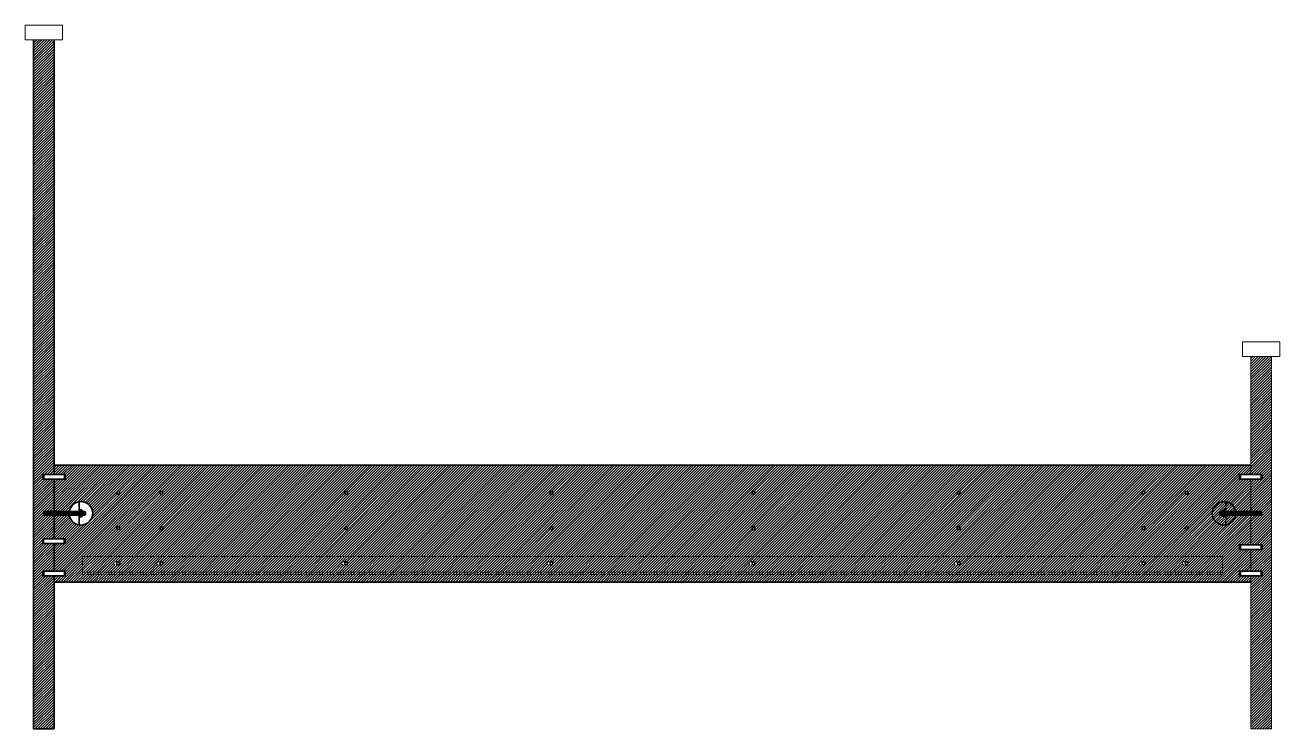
# Model space of a CAD drawing. Header units: millimetres. Extents: x -1075 to 19534, y -18367 to 1979.
# Drawn here: x 2469 to 4608, y -10015 to -8815 of the extents above; entities that cross this region are included whole.
import ezdxf

# ---------------------------------------------------------------- set-up
doc = ezdxf.new("R2010")
doc.units = ezdxf.units.MM
doc.linetypes.add('DASHED', pattern=[0.75, 0.5, -0.25])
for name, color, linetype, lineweight in [('A-DETL-MCUT', 7, 'Continuous', 35), ('A-DETL-MCUT1', 7, 'Continuous', 35), ('A-ELEV-MBE', 7, 'Continuous', 18), ('A-SECT-MCUT', 7, 'Continuous', 35)]:
    doc.layers.add(name, color=color, linetype=linetype, lineweight=lineweight)

msp = doc.modelspace()

# ---------------------------------------------------------------- hatches: boundary and pattern name
at = {"layer": 'A-SECT-MCUT', "lineweight": 13, "true_color": 0x636466}
h = msp.add_hatch(dxfattribs=at)
h.set_pattern_fill('ANSI31', color=251)
h.paths.add_polyline_path([(4593.1, -9380.2), (4558.1, -9380.2), (4558.1, -9581.2), (4577.1, -9581.2), (4577.1, -9589.2), (4538.7, -9589.2), (4538.7, -9581.2), (4558.1, -9581.2), (4558.1, -9565.2), (2518.1, -9565.2), (2518.1, -9581.2), (2537.1, -9581.2), (2537.1, -9589.2), (2499.1, -9589.2), (2499.1, -9581.2), (2518.1, -9581.2), (2518.1, -8840.2), (2483.1, -8840.2), (2483.1, -10015.2), (2518.1, -10015.2), (2518.1, -9754.2), (2499.1, -9754.2), (2499.1, -9746.2), (2518.1, -9746.2), (2518.1, -9699.1), (2498.7, -9699.1), (2498.7, -9691.1), (2536.7, -9691.1), (2536.7, -9699.1), (2518.1, -9699.1), (2518.1, -9746.2), (2537.1, -9746.2), (2537.1, -9754.2), (2518.1, -9754.2), (2518.1, -9765.2), (4558.1, -9765.2), (4558.1, -9754.2), (4538.7, -9754.2), (4538.7, -9746.2), (4558.1, -9746.2), (4558.1, -9709.1), (4538.7, -9709.1), (4538.7, -9701.1), (4577.1, -9701.1), (4577.1, -9709.1), (4558.1, -9709.1), (4558.1, -9746.2), (4577.1, -9746.2), (4577.1, -9754.2), (4558.1, -9754.2), (4558.1, -10015.2), (4593.1, -10015.2)])
h.paths.add_polyline_path([(4509.6, -9721.1), (4509.6, -9751.7), (2566.6, -9751.7), (2566.6, -9721.1)], flags=16)
h.paths.add_polyline_path([(2698.4, -9672.8, -1), (2703.4, -9672.8, -1)], flags=16)
h.paths.add_polyline_path([(2698.4, -9612.8, -1), (2703.4, -9612.8, -1)], flags=16)
h.paths.add_polyline_path([(2701.4, -9730.3, 0.480779), (2698.4, -9732.8, 1), (2703.4, -9732.8, 0.500407)], flags=0)
h.paths.add_polyline_path([(3018.4, -9672.8, -1), (3013.4, -9672.8, -1)], flags=16)
h.paths.add_polyline_path([(3018.4, -9612.8, -1), (3013.4, -9612.8, -1)], flags=16)
h.paths.add_polyline_path([(3018.4, -9730.3), (3018.4, -9735.3), (3008.4, -9735.3), (3008.4, -9730.3)], flags=0)
h.paths.add_polyline_path([(3018.4, -9732.8, -1), (3013.4, -9732.8, -1)], flags=0)
h.paths.add_polyline_path([(2624.9, -9672.8, -1), (2629.9, -9672.8, -1)], flags=16)
h.paths.add_polyline_path([(2624.9, -9612.8, -1), (2629.9, -9612.8, -1)], flags=16)
h.paths.add_polyline_path([(2629.9, -9735.3), (2619.9, -9735.3), (2619.9, -9730.3), (2629.9, -9730.3)], flags=0)
h.paths.add_polyline_path([(2624.9, -9732.8, -1), (2629.9, -9732.8, -1)], flags=0)
h.paths.add_polyline_path([(2544, -9650.6), (2500, -9650.6), (2500.1, -9650.2), (2500.1, -9644.6), (2544, -9644.6, -0.927449), (2583.8, -9647.6, -0.927357)], flags=16)
h.paths.add_polyline_path([(2565.9, -9646, -0.463663), (2567, -9644.6), (2566.3, -9644.6)], flags=0)
h.paths.add_polyline_path([(2571.3, -9648.6), (2569.9, -9645.7, 1.114902), (2567.6, -9646), (2567.7, -9649.1, 0.776821), (2569.7, -9650.2, 1.000026)], flags=0)
h.paths.add_polyline_path([(2558.9, -9650.6), (2559.6, -9650.6), (2560.1, -9649.2, -0.477824)], flags=0)
h.paths.add_polyline_path([(2568.3, -9649.7, -0.333635), (2567.2, -9650.6), (2565.8, -9651.9), (2565.8, -9653.6), (2561.5, -9653.6), (2561.5, -9654.2), (2560.8, -9667.6), (2562.7, -9649.4, 0.669223), (2564.7, -9650.2, 0.415905), (2566.4, -9650.2, 0.751025), (2568.3, -9649.2), (2569.6, -9644.9), (2571.2, -9644.9)], flags=0)
h.paths.add_polyline_path([(2564.3, -9646, -0.473559), (2565.4, -9644.6), (2565.4, -9641.6), (2561.5, -9641.6), (2562.6, -9645.7, -0.669223), (2564.6, -9644.9)], flags=0)
h.paths.add_polyline_path([(2565.4, -9642.8), (2565.8, -9642.8), (2565.8, -9644.6), (2565.4, -9644.6)], flags=0)
h.paths.add_polyline_path([(2561.5, -9654.2), (2560.8, -9654.2), (2560.8, -9652.2), (2561.7, -9649.2, -0.708904), (2558.4, -9649.4, -0.66927), (2556.4, -9650.2), (2556.7, -9649.2, -0.751069), (2554.8, -9650.2), (2555.1, -9649.2, -0.751069), (2553.1, -9650.2), (2553.4, -9649.2, -0.75097), (2551.5, -9650.2), (2551.7, -9649.4, -0.660394), (2549.7, -9650.2), (2550, -9649.2, -0.751189), (2548.1, -9650.2), (2548.4, -9649.2, -0.751091), (2546.4, -9650.2), (2546.7, -9649.2, -0.751069), (2544.8, -9650.2), (2545.1, -9649.2, -0.751069), (2543.1, -9650.2), (2543.4, -9649.2, -0.75097), (2541.5, -9650.2), (2541.8, -9649.2, -0.750948), (2539.8, -9650.2), (2540.1, -9649.2, -0.750948), (2538.1, -9650.2), (2538.5, -9649.2, -0.750947), (2536.5, -9650.2), (2536.8, -9649.2, -0.750947), (2534.8, -9650.2), (2535.2, -9649.2, -0.750947), (2533.2, -9650.2), (2533.5, -9649.2, -0.750946), (2531.5, -9650.2), (2531.9, -9649.2, -0.750924), (2529.9, -9650.2), (2530.2, -9649.2, -0.750923), (2528.2, -9650.2), (2528.5, -9649.2, -0.750923), (2526.6, -9650.2), (2526.9, -9649.2, -0.750922), (2524.9, -9650.2), (2525.2, -9649.2, -0.750922), (2523.3, -9650.2), (2523.6, -9649.2, -0.750921), (2521.6, -9650.2), (2521.9, -9649.2, -0.750899), (2520, -9650.2), (2520.3, -9649.2, -0.750899), (2518.3, -9650.2), (2518.6, -9649.2, -0.750898), (2516.7, -9650.2), (2517, -9649.2, -0.750898), (2515, -9650.2), (2515.3, -9649.2, -0.750897), (2513.4, -9650.2), (2513.7, -9649.2, -0.750897), (2511.7, -9650.2), (2512, -9649.2, -0.750875), (2510.1, -9650.2), (2510.4, -9649.2, -0.750874), (2508.4, -9650.2), (2508.7, -9649.2, -0.750874), (2506.7, -9650.2), (2507.1, -9649.2, -0.750873), (2505.1, -9650.2), (2505.4, -9649.2, -0.750873), (2503.4, -9650.2), (2503.8, -9649.2, -0.750872), (2501.8, -9650.2), (2502.1, -9649.2, -0.75085), (2500.1, -9650.2), (2501.3, -9645.7, -0.669223), (2503.3, -9644.9), (2503, -9646, -0.75085), (2505, -9644.9), (2504.7, -9646, -0.75085), (2506.6, -9644.9), (2506.3, -9646, -0.750849), (2508.3, -9644.9), (2508.3, -9644.9), (2511.6, -9644.9), (2511.3, -9646, -0.75085), (2513.2, -9644.9), (2512.9, -9646, -0.75085), (2514.9, -9644.9), (2514.6, -9646, -0.75085), (2516.6, -9644.9), (2516.2, -9646, -0.75085), (2518.2, -9644.9), (2517.9, -9646, -0.750853), (2519.9, -9644.9), (2519.5, -9646, -0.750853), (2521.5, -9644.9), (2521.2, -9646, -0.750853), (2523.2, -9644.9), (2522.9, -9646, -0.750852), (2524.8, -9644.9), (2524.5, -9646, -0.750851), (2526.5, -9644.9), (2526.2, -9646, -0.750848), (2528.1, -9644.9), (2527.8, -9646, -0.750851), (2529.8, -9644.9), (2529.5, -9646, -0.750851), (2531.4, -9644.9), (2531.1, -9646, -0.75085), (2533.1, -9644.9), (2532.8, -9646, -0.750849), (2534.7, -9644.9), (2534.4, -9646, -0.750848), (2536.4, -9644.9), (2536.1, -9646, -0.750848), (2538, -9644.9), (2537.7, -9646, -0.750851), (2539.7, -9644.9), (2539.4, -9646, -0.750851), (2541.3, -9644.9), (2541, -9646, -0.750851), (2543, -9644.9), (2542.7, -9646, -0.750851), (2544.7, -9644.9), (2544.3, -9646, -0.750851), (2546.3, -9644.9), (2546, -9646, -0.750851), (2548, -9644.9), (2547.6, -9646, -0.750854), (2549.6, -9644.9), (2549.3, -9646, -0.750854), (2551.3, -9644.9), (2551, -9645.7, -0.659908), (2553, -9644.9), (2552.7, -9646, -0.750851), (2554.7, -9644.9), (2554.4, -9646, -0.750851), (2556.3, -9644.9), (2556, -9646, -0.750851), (2558, -9644.9), (2557.7, -9646, -0.750854), (2559.6, -9644.9), (2559.3, -9646, -0.579788), (2560.8, -9644.6), (2560.8, -9640.9), (2561.5, -9640.9), (2561.5, -9641.6), (2561, -9645.5, -0.593518), (2562.9, -9644.9), (2561.5, -9649.9)], flags=0)
h.paths.add_polyline_path([(3368.4, -9672.8, -1), (3363.4, -9672.8, -1)], flags=16)
h.paths.add_polyline_path([(3368.4, -9730.3), (3368.4, -9735.3), (3358.4, -9735.3), (3358.4, -9730.3)], flags=0)
h.paths.add_polyline_path([(3368.4, -9612.8, -1), (3363.4, -9612.8, -1)], flags=16)
h.paths.add_polyline_path([(3368.4, -9732.8, -1), (3363.4, -9732.8, -1)], flags=0)
h.paths.add_polyline_path([(3712.8, -9730.3), (3712.8, -9735.3), (3702.8, -9735.3), (3702.8, -9730.3)], flags=0)
h.paths.add_polyline_path([(3712.8, -9672.8, -1), (3707.8, -9672.8, -1)], flags=16)
h.paths.add_polyline_path([(3712.8, -9612.8, -1), (3707.8, -9612.8, -1)], flags=16)
h.paths.add_polyline_path([(3712.8, -9732.8, -1), (3707.8, -9732.8, -1)], flags=0)
h.paths.add_polyline_path([(4062.8, -9730.3), (4062.8, -9735.3), (4052.8, -9735.3), (4052.8, -9730.3)], flags=0)
h.paths.add_polyline_path([(4062.8, -9672.8, -1), (4057.8, -9672.8, -1)], flags=16)
h.paths.add_polyline_path([(4062.8, -9612.8, -1), (4057.8, -9612.8, -1)], flags=16)
h.paths.add_polyline_path([(4062.8, -9732.8, -1), (4057.8, -9732.8, -1)], flags=0)
h.paths.add_polyline_path([(4377.8, -9730.3), (4377.8, -9735.3), (4367.8, -9735.3), (4367.8, -9730.3)], flags=0)
h.paths.add_polyline_path([(4377.8, -9672.8, -1), (4372.8, -9672.8, -1)], flags=16)
h.paths.add_polyline_path([(4377.8, -9612.8, -1), (4372.8, -9612.8, -1)], flags=16)
h.paths.add_polyline_path([(4377.8, -9732.8, -1), (4372.8, -9732.8, -1)], flags=0)
h.paths.add_polyline_path([(4451.3, -9730.3), (4451.3, -9735.3), (4441.3, -9735.3), (4441.3, -9730.3)], flags=0)
h.paths.add_polyline_path([(4451.3, -9672.8, -1), (4446.3, -9672.8, -1)], flags=16)
h.paths.add_polyline_path([(4451.3, -9612.8, -1), (4446.3, -9612.8, -1)], flags=16)
h.paths.add_polyline_path([(4451.3, -9732.8, -1), (4446.3, -9732.8, -1)], flags=0)
h.paths.add_polyline_path([(4504.9, -9650.2), (4504.9, -9644.5), (4506.4, -9646.1, -0.776818), (4508.3, -9644.9), (4509.7, -9646.1, -0.483745), (4510.7, -9644.6), (4510.8, -9644.6), (4510.8, -9644.6, 0.204557), (4510, -9644.9, 0.415905), (4508.3, -9644.9, 0.415908), (4506.6, -9644.9, 1.331822), (4505.6, -9646.9), (4506.5, -9650.2), (4506.5, -9650.2, -0.416235)], flags=0)
h.paths.add_polyline_path([(4509.1, -9650.6), (4510.4, -9650.6), (4510.2, -9649.4, -0.396631)], flags=0)
h.paths.add_polyline_path([(4510.8, -9650.6), (4510.8, -9653.6), (4514.7, -9653.6), (4514.7, -9649.9), (4513.4, -9649.1, -0.776676), (4511.5, -9650.2), (4510.9, -9648.3, -0.844967)], flags=0)
h.paths.add_polyline_path([(4532.2, -9644.6, -0.249301), (4533.2, -9644.9), (4534.6, -9646.1, -0.77682), (4536.5, -9644.9), (4537.9, -9646.1, -0.776822), (4539.8, -9644.9), (4541.2, -9646.1, -0.776822), (4543.1, -9644.9), (4543.1, -9644.9), (4543.1, -9644.9, -0.415905), (4544.8, -9644.9), (4546.1, -9646.1, -0.77682), (4548.1, -9644.9), (4549.4, -9646.1, -0.776819), (4551.4, -9644.9), (4552.7, -9646.1, -0.776819), (4554.7, -9644.9), (4556, -9646.1, -0.776819), (4558, -9644.9), (4559.4, -9646.1, -0.776821), (4561.3, -9644.9), (4562.7, -9646.1, -0.776821), (4564.6, -9644.9), (4566, -9646.1, -0.776821), (4567.9, -9644.9), (4569.3, -9646.1, -0.776821), (4571.2, -9644.9), (4572.6, -9646.1, -0.776821), (4574.5, -9644.9), (4575, -9646.6, -1.331824), (4576.1, -9644.9), (4576.1, -9650.2), (4574.7, -9649.1, -0.776806), (4572.8, -9650.2), (4571.4, -9649.1, -0.776805), (4569.5, -9650.2), (4568.1, -9649.1, -0.776804), (4566.1, -9650.2), (4564.8, -9649.1, -0.77679), (4562.8, -9650.2), (4561.5, -9649.1, -0.776789), (4559.5, -9650.2), (4558.2, -9649.1, -0.776788), (4556.2, -9650.2), (4554.9, -9649.1, -0.776774), (4552.9, -9650.2), (4551.6, -9649.1, -0.776773), (4549.6, -9650.2), (4548.3, -9649.1, -0.776772), (4546.3, -9650.2), (4545, -9649.1, -0.776757), (4543, -9650.2), (4541.6, -9649.1, -0.776756), (4539.7, -9650.2), (4538.3, -9649.1, -0.776756), (4536.4, -9650.2), (4535, -9649.1, -0.776741), (4533.1, -9650.2), (4531.7, -9649.1, -0.776675), (4529.8, -9650.2), (4528.4, -9649.1, -0.776596), (4526.5, -9650.2), (4525, -9649.1, -0.776741), (4523.1, -9650.2), (4521.7, -9649.1, -0.776675), (4519.8, -9650.2), (4518.4, -9649.1, -0.776596), (4516.5, -9650.2), (4515.1, -9649.1, -0.776741), (4513.2, -9650.2), (4513, -9646.1, -0.77682), (4514.9, -9644.9), (4515.4, -9646.5), (4515.3, -9645.7, 0.669223), (4513.3, -9644.9, 1.331824), (4512.2, -9646.9), (4513.2, -9650.2, 0.415846), (4514.8, -9650.2, 0.415883), (4516.5, -9650.2, 0.415905), (4518.1, -9650.2, 0.415909), (4519.8, -9650.2, 0.415908), (4521.4, -9650.2, 0.415905), (4523.1, -9650.2, 0.415909), (4524.7, -9650.2, 0.456675), (4526.5, -9650.2, 0.415905), (4528.1, -9650.2, 0.415909), (4529.8, -9650.2, 0.415908), (4531.4, -9650.2, 0.415905), (4533.1, -9650.2, 0.415909), (4534.7, -9650.2, 0.415908), (4536.4, -9650.2, 0.415905), (4538.1, -9650.2, 0.415905), (4539.7, -9650.2, 0.415905), (4541.4, -9650.2, 0.415905), (4543, -9650.2, 0.415905), (4544.7, -9650.2, 0.415908), (4546.3, -9650.2, 0.415905), (4548, -9650.2, 0.415905), (4549.6, -9650.2, 0.415905), (4551.3, -9650.2, 0.415905), (4552.9, -9650.2, 0.415905), (4554.6, -9650.2, 0.415908), (4556.2, -9650.2, 0.415905), (4557.9, -9650.2, 0.415905), (4559.5, -9650.2, 0.415905), (4561.2, -9650.2, 0.415905), (4562.8, -9650.2, 0.415905), (4564.5, -9650.2, 0.415908), (4566.1, -9650.2, 0.415905), (4567.8, -9650.2, 0.415905), (4569.5, -9650.2, 0.415905), (4571.1, -9650.2, 0.415905), (4572.8, -9650.2, 0.415905), (4574.4, -9650.2, 1.33179), (4575.5, -9648.3), (4575.5, -9648.3, -1.331824), (4574.4, -9650.2), (4573.1, -9649.1, -0.776806), (4571.1, -9650.2), (4569.7, -9649.1, -0.776805), (4567.8, -9650.2), (4566.4, -9649.1, -0.776804), (4564.5, -9650.2), (4563.1, -9649.1, -0.776789), (4561.2, -9650.2), (4559.8, -9649.1, -0.776789), (4557.9, -9650.2), (4556.5, -9649.1, -0.776788), (4554.6, -9650.2), (4553.2, -9649.1, -0.776773), (4551.3, -9650.2), (4549.9, -9649.1, -0.776772), (4548, -9650.2), (4546.6, -9649.1, -0.776772), (4544.7, -9650.2), (4543.3, -9649.1, -0.776757), (4541.4, -9650.2), (4540, -9649.1, -0.776756), (4538.1, -9650.2), (4536.7, -9649.1, -0.776755), (4534.7, -9650.2), (4533.4, -9649.1, -0.53029), (4532.2, -9650.6, -0.927496), (4492.4, -9647.6, -0.927864)], flags=16)
h.paths.add_polyline_path([(4532.4, -9647.6, -1), (4492.4, -9647.6, -1)], flags=16)
h.paths.add_polyline_path([(4514.7, -9640.9), (4515.4, -9627.6), (4516.2, -9645.7, -0.867772), (4518.5, -9645.4), (4522, -9644.6, -0.292501), (4523.2, -9644.9), (4524.6, -9646.1, -0.776818), (4526.6, -9644.9), (4527.2, -9646.9, -1.750211), (4528.5, -9645.4), (4529.4, -9646.8, 1.285314), (4528.2, -9644.9, 0.415908), (4526.6, -9644.9, 0.415905), (4524.9, -9644.9, 0.456684), (4523.2, -9644.9, 0.415905), (4521.5, -9644.9, 0.415905), (4519.9, -9644.9, 0.415905), (4518.2, -9644.9, 0.415908), (4516.6, -9644.9, 1.270613), (4515.4, -9646.8), (4515.4, -9654.2), (4514.7, -9654.2), (4514.7, -9653.6), (4515, -9641.6), (4514.7, -9641.6)], flags=0)
h = msp.add_hatch(dxfattribs=at)
h.set_pattern_fill('ANSI31', color=251)
h.paths.add_polyline_path([(4509.6, -9721.1), (2566.6, -9721.1), (2566.6, -9747.7), (4509.6, -9747.7)])
h.paths.add_polyline_path([(2703.4, -9733.3, -0.414214), (2701.4, -9735.3), (2695.4, -9735.3, -0.414214), (2693.4, -9733.3), (2693.4, -9732.3, -0.414214), (2695.4, -9730.3), (2701.4, -9730.3, -0.414214), (2703.4, -9732.3)], flags=16)
h.paths.add_polyline_path([(2698.4, -9732.8, -1), (2703.4, -9732.8, -1)], flags=0)
h.paths.add_polyline_path([(2629.9, -9733.3, -0.414214), (2627.9, -9735.3), (2621.9, -9735.3, -0.414214), (2619.9, -9733.3), (2619.9, -9732.3, -0.414214), (2621.9, -9730.3), (2627.9, -9730.3, -0.414214), (2629.9, -9732.3)], flags=16)
h.paths.add_polyline_path([(2624.9, -9732.8, -1), (2629.9, -9732.8, -1)], flags=0)
h.paths.add_polyline_path([(3008.4, -9733.3), (3008.4, -9732.3, -0.414214), (3010.4, -9730.3), (3016.4, -9730.3, -0.414214), (3018.4, -9732.3), (3018.4, -9733.3, -0.414214), (3016.4, -9735.3), (3010.4, -9735.3, -0.414214)], flags=16)
h.paths.add_polyline_path([(3018.4, -9732.8, -1), (3013.4, -9732.8, -1)], flags=0)
h.paths.add_polyline_path([(3358.4, -9733.3), (3358.4, -9732.3, -0.414214), (3360.4, -9730.3), (3366.4, -9730.3, -0.414214), (3368.4, -9732.3), (3368.4, -9733.3, -0.414214), (3366.4, -9735.3), (3360.4, -9735.3, -0.414214)], flags=16)
h.paths.add_polyline_path([(3368.4, -9732.8, -1), (3363.4, -9732.8, -1)], flags=0)
h.paths.add_polyline_path([(3702.8, -9733.3), (3702.8, -9732.3, -0.414214), (3704.8, -9730.3), (3710.8, -9730.3, -0.414214), (3712.8, -9732.3), (3712.8, -9733.3, -0.414214), (3710.8, -9735.3), (3704.8, -9735.3, -0.414214)], flags=16)
h.paths.add_polyline_path([(3712.8, -9732.8, -1), (3707.8, -9732.8, -1)], flags=0)
h.paths.add_polyline_path([(4052.8, -9733.3), (4052.8, -9732.3, -0.414214), (4054.8, -9730.3), (4060.8, -9730.3, -0.414214), (4062.8, -9732.3), (4062.8, -9733.3, -0.414214), (4060.8, -9735.3), (4054.8, -9735.3, -0.414214)], flags=16)
h.paths.add_polyline_path([(4062.8, -9732.8, -1), (4057.8, -9732.8, -1)], flags=0)
h.paths.add_polyline_path([(4367.8, -9733.3), (4367.8, -9732.3, -0.414214), (4369.8, -9730.3), (4375.8, -9730.3, -0.414214), (4377.8, -9732.3), (4377.8, -9733.3, -0.414214), (4375.8, -9735.3), (4369.8, -9735.3, -0.414214)], flags=16)
h.paths.add_polyline_path([(4377.8, -9732.8, -1), (4372.8, -9732.8, -1)], flags=0)
h.paths.add_polyline_path([(4441.3, -9733.3), (4441.3, -9732.3, -0.414214), (4443.3, -9730.3), (4449.3, -9730.3, -0.414214), (4451.3, -9732.3), (4451.3, -9733.3, -0.414214), (4449.3, -9735.3), (4443.3, -9735.3, -0.414214)], flags=16)
h.paths.add_polyline_path([(4451.3, -9732.8, -1), (4446.3, -9732.8, -1)], flags=0)
h = msp.add_hatch(dxfattribs=at)
h.set_pattern_fill('ANSI31', color=251)
h.paths.add_polyline_path([(4509.6, -9747.7), (2566.6, -9747.7), (2566.6, -9751.7), (4509.6, -9751.7)])

# ---------------------------------------------------------------- linework, layer by layer
at = {"layer": 'A-DETL-MCUT'}
for p, q in [((2500.6, -9581.2, 412.9), (2499.1, -9582.7, 412.9)), ((2499.1, -9582.7, 412.9), (2499.1, -9587.7, 412.9)), ((2500.6, -9581.2, 412.9), (2500.6, -9589.2, 412.9)), ((2535.6, -9581.2, 412.9), (2500.6, -9581.2, 412.9)), ((2518.1, -9565.2, 412.9), (4558.1, -9565.2, 412.9)), ((2535.6, -9581.2, 412.9), (2537.1, -9582.7, 412.9)), ((2535.6, -9581.2, 412.9), (2535.6, -9589.2, 412.9)), ((2537.1, -9587.7, 412.9), (2537.1, -9582.7, 412.9)), ((2500.6, -9589.2, 412.9), (2499.1, -9587.7, 412.9)), ((2535.6, -9589.2, 412.9), (2500.6, -9589.2, 412.9)), ((2535.6, -9589.2, 412.9), (2537.1, -9587.7, 412.9)), ((2501.7, -9644.9, 412.9), (2500.1, -9650.2, 412.9)), ((2503.3, -9644.9, 412.9), (2501.8, -9650.2, 412.9)), ((2505, -9644.9, 412.9), (2503.4, -9650.2, 412.9)), ((2506.6, -9644.9, 412.9), (2505.1, -9650.2, 412.9)), ((2508.3, -9644.9, 412.9), (2506.7, -9650.2, 412.9)), ((2509.9, -9644.9, 412.9), (2508.4, -9650.2, 412.9)), ((2511.6, -9644.9, 412.9), (2510.1, -9650.2, 412.9)), ((2513.2, -9644.9, 412.9), (2511.7, -9650.2, 412.9)), ((2514.9, -9644.9, 412.9), (2513.4, -9650.2, 412.9)), ((2516.6, -9644.9, 412.9), (2515, -9650.2, 412.9)), ((2518.2, -9644.9, 412.9), (2516.7, -9650.2, 412.9)), ((2519.9, -9644.9, 412.9), (2518.3, -9650.2, 412.9)), ((2521.5, -9644.9, 412.9), (2520, -9650.2, 412.9)), ((2523.2, -9644.9, 412.9), (2521.6, -9650.2, 412.9)), ((2524.8, -9644.9, 412.9), (2523.3, -9650.2, 412.9)), ((2526.5, -9644.9, 412.9), (2524.9, -9650.2, 412.9)), ((2526.5, -9644.9, 412.9), (2524.9, -9650.2, 412.9)), ((2528.1, -9644.9, 412.9), (2526.6, -9650.2, 412.9)), ((2529.8, -9644.9, 412.9), (2528.2, -9650.2, 412.9)), ((2531.4, -9644.9, 412.9), (2529.9, -9650.2, 412.9)), ((2533.1, -9644.9, 412.9), (2531.5, -9650.2, 412.9)), ((2534.7, -9644.9, 412.9), (2533.2, -9650.2, 412.9)), ((2536.4, -9644.9, 412.9), (2534.8, -9650.2, 412.9)), ((2538, -9644.9, 412.9), (2536.5, -9650.2, 412.9)), ((2539.7, -9644.9, 412.9), (2538.1, -9650.2, 412.9)), ((2541.3, -9644.9, 412.9), (2539.8, -9650.2, 412.9)), ((2543, -9644.9, 412.9), (2541.5, -9650.2, 412.9)), ((2544.7, -9644.9, 412.9), (2543.1, -9650.2, 412.9)), ((2546.3, -9644.9, 412.9), (2544.8, -9650.2, 412.9)), ((2548, -9644.9, 412.9), (2546.4, -9650.2, 412.9)), ((2549.6, -9644.9, 412.9), (2548.1, -9650.2, 412.9)), ((2551.3, -9644.9, 412.9), (2549.7, -9650.2, 412.9)), ((2553, -9644.9, 412.9), (2551.5, -9650.2, 412.9)), ((2554.7, -9644.9, 412.9), (2553.1, -9650.2, 412.9)), ((2556.3, -9644.9, 412.9), (2554.8, -9650.2, 412.9)), ((2558, -9644.9, 412.9), (2556.4, -9650.2, 412.9)), ((2559.6, -9644.9, 412.9), (2558.1, -9650.2, 412.9)), ((2561.3, -9644.9, 412.9), (2559.7, -9650.2, 412.9)), ((2560.8, -9640.9, 412.9), (2560.8, -9627.8, 412.9)), ((2562.9, -9644.9, 412.9), (2561.4, -9650.2, 412.9)), ((2564.6, -9644.9, 412.9), (2563, -9650.2, 412.9)), ((2566.2, -9644.9, 412.9), (2564.7, -9650.2, 412.9)), ((2567.9, -9644.9, 412.9), (2566.4, -9650.2, 412.9)), ((2569.6, -9644.9, 412.9), (2568, -9650.2, 412.9)), ((2571.2, -9644.9, 412.9), (2569.7, -9650.2, 412.9)), ((2500.2, -9691.1, 412.9), (2498.7, -9692.6, 412.9)), ((2498.7, -9692.6, 412.9), (2498.7, -9697.6, 412.9)), ((2500.2, -9699.1, 412.9), (2498.7, -9697.6, 412.9)), ((2500.2, -9691.1, 412.9), (2500.2, -9699.1, 412.9)), ((2535.2, -9691.1, 412.9), (2500.2, -9691.1, 412.9)), ((2535.2, -9699.1, 412.9), (2500.2, -9699.1, 412.9)), ((2535.2, -9691.1, 412.9), (2536.7, -9692.6, 412.9)), ((2535.2, -9691.1, 412.9), (2535.2, -9699.1, 412.9)), ((2535.2, -9699.1, 412.9), (2536.7, -9697.6, 412.9)), ((2536.7, -9697.6, 412.9), (2536.7, -9692.6, 412.9)), ((2500.6, -9746.2, 412.9), (2499.1, -9747.7, 412.9)), ((2499.1, -9747.7, 412.9), (2499.1, -9752.7, 412.9)), ((2500.6, -9754.2, 412.9), (2499.1, -9752.7, 412.9)), ((2500.6, -9746.2, 412.9), (2500.6, -9754.2, 412.9)), ((2535.6, -9746.2, 412.9), (2500.6, -9746.2, 412.9)), ((2535.6, -9746.2, 412.9), (2537.1, -9747.7, 412.9)), ((2535.6, -9746.2, 412.9), (2535.6, -9754.2, 412.9)), ((2535.6, -9754.2, 412.9), (2537.1, -9752.7, 412.9)), ((2537.1, -9752.7, 412.9), (2537.1, -9747.7, 412.9)), ((2535.6, -9754.2, 412.9), (2500.6, -9754.2, 412.9)), ((2518.1, -9765.2, 412.9), (4558.1, -9765.2, 412.9)), ((2483.1, -10015.2, 412.9), (2518.1, -10015.2, 412.9))]:
    msp.add_line(p, q, dxfattribs=at)
at = {"layer": 'A-DETL-MCUT', "ltscale": 8}
for p, q in [((2561.5, -9640.9, 412.9), (2560.8, -9640.9, 412.9)), ((2560.8, -9640.9, 412.9), (2560.8, -9644.6, 412.9)), ((2565.8, -9644.6, 412.9), (2560.8, -9644.6, 412.9)), ((2561.5, -9641.6, 412.9), (2561.5, -9640.9, 412.9)), ((2565.4, -9641.6, 412.9), (2561.5, -9641.6, 412.9)), ((2561.5, -9644.6, 412.9), (2561.5, -9641.6, 412.9)), ((2565.4, -9642.8, 412.9), (2565.4, -9641.6, 412.9)), ((2565.4, -9644.6, 412.9), (2565.4, -9641.6, 412.9)), ((2565.8, -9642.8, 412.9), (2565.4, -9642.8, 412.9)), ((2565.8, -9644.6, 412.9), (2565.8, -9642.8, 412.9)), ((2565.8, -9650.6, 412.9), (2560.8, -9650.6, 412.9)), ((2560.8, -9650.6, 412.9), (2560.8, -9654.2, 412.9)), ((2560.8, -9650.6, 412.9), (2560.8, -9667.6, 412.9)), ((2561.5, -9654.2, 412.9), (2560.8, -9654.2, 412.9)), ((2561.5, -9653.6, 412.9), (2561.5, -9650.6, 412.9)), ((2565.4, -9653.6, 412.9), (2561.5, -9653.6, 412.9)), ((2561.5, -9653.6, 412.9), (2561.5, -9653.6, 412.9)), ((2561.5, -9653.6, 412.9), (2561.5, -9654.2, 412.9)), ((2565.4, -9653.6, 412.9), (2565.4, -9650.6, 412.9)), ((2565.4, -9652.3, 412.9), (2565.4, -9653.6, 412.9)), ((2565.8, -9652.3, 412.9), (2565.4, -9652.3, 412.9)), ((2565.8, -9652.3, 412.9), (2565.8, -9650.6, 412.9))]:
    msp.add_line(p, q, dxfattribs=at)
at = {"layer": 'A-DETL-MCUT', "linetype": 'DASHED', "ltscale": 15}
for p, q in [((4510.4, -9652.3, 412.9), (4510.4, -9642.8, 412.9)), ((4510.4, -9642.8, 412.9), (4510.8, -9642.8, 412.9)), ((4510.8, -9653.6, 412.9), (4510.8, -9641.6, 412.9)), ((4510.8, -9641.6, 412.9), (4514.7, -9641.6, 412.9)), ((4510.8, -9642.8, 412.9), (4510.8, -9641.6, 412.9)), ((4510.8, -9644.6, 412.9), (4514.7, -9644.6, 412.9)), ((4514.7, -9641.6, 412.9), (4514.7, -9640.9, 412.9)), ((4514.7, -9640.9, 412.9), (4515.4, -9640.9, 412.9)), ((4514.7, -9653.6, 412.9), (4514.7, -9641.6, 412.9)), ((4515.4, -9627.6, 412.9), (4515.4, -9667.6, 412.9)), ((4515.4, -9640.9, 412.9), (4515.4, -9654.2, 412.9)), ((4510.4, -9652.3, 412.9), (4510.8, -9652.3, 412.9)), ((4510.8, -9650.6, 412.9), (4514.7, -9650.6, 412.9)), ((4510.8, -9652.3, 412.9), (4510.8, -9653.6, 412.9)), ((4510.8, -9653.6, 412.9), (4514.7, -9653.6, 412.9)), ((4514.7, -9653.6, 412.9), (4514.7, -9653.6, 412.9)), ((4514.7, -9653.6, 412.9), (4514.7, -9654.2, 412.9)), ((4514.7, -9654.2, 412.9), (4515.4, -9654.2, 412.9))]:
    msp.add_line(p, q, dxfattribs=at)
at = {"layer": 'A-DETL-MCUT', "elevation": 412.9}
for points in [[(2483.1, -10015.2), (2483.1, -8840.2)], [(2518.1, -8840.2), (2518.1, -9581.2)], [(2518.1, -9589.2), (2518.1, -9645.3)], [(2500.1, -9650.2), (2500.1, -9644.9)], [(2571.2, -9644.9), (2571.3, -9644.9), (2571.3, -9650.2)], [(2518.1, -9650.4), (2518.1, -9691.1)], [(2518.1, -9699.1), (2518.1, -9746.2)], [(2518.1, -9754.2), (2518.1, -10015.2)]]:
    msp.add_lwpolyline(points, dxfattribs=at)
for points in [[(2499.1, -9581.2), (2537.1, -9581.2), (2537.1, -9589.2), (2499.1, -9589.2)], [(2498.7, -9691.1), (2536.7, -9691.1), (2536.7, -9699.1), (2498.7, -9699.1)], [(2499.1, -9746.2), (2537.1, -9746.2), (2537.1, -9754.2), (2499.1, -9754.2)]]:
    msp.add_lwpolyline(points, close=True, dxfattribs=at)
at = {"layer": 'A-DETL-MCUT'}
for centre, radius in [((2627.4, -9612.8), 2.5), ((2700.9, -9612.8), 2.5), ((3015.9, -9612.8), 2.5), ((3365.9, -9612.8), 2.5), ((4512.4, -9647.6, 412.9), 20), ((2627.4, -9672.8), 2.5), ((2700.9, -9672.8), 2.5), ((3015.9, -9672.8), 2.5), ((3365.9, -9672.8), 2.5), ((2627.4, -9732.8), 2.5), ((2700.9, -9732.8), 2.5), ((3015.9, -9732.8), 2.5)]:
    msp.add_circle(centre, radius, dxfattribs=at)
for centre, radius, start, end in [((2500.9, -9645.6, 412.9), 1.05, 42.3743, 137.6257), ((2502.5, -9645.7, 412.9), 1.17, 44.8347, 135.1653), ((2504.2, -9645.7, 412.9), 1.17, 44.8347, 135.1653), ((2505.8, -9645.7, 412.9), 1.17, 44.8347, 135.1653), ((2507.5, -9645.7, 412.9), 1.17, 44.8347, 135.1653), ((2509.1, -9645.7, 412.9), 1.17, 44.8347, 135.1653), ((2510.8, -9645.7, 412.9), 1.17, 44.8347, 135.1653), ((2512.4, -9645.7, 412.9), 1.17, 44.8347, 135.1653), ((2514.1, -9645.7, 412.9), 1.17, 44.8347, 135.1653), ((2515.7, -9645.7, 412.9), 1.17, 44.8347, 135.1653), ((2517.4, -9645.7, 412.9), 1.17, 44.8347, 135.1653), ((2519, -9645.7, 412.9), 1.17, 44.8347, 135.1653), ((2520.7, -9645.7, 412.9), 1.17, 44.8347, 135.1653), ((2522.3, -9645.7, 412.9), 1.17, 44.8347, 135.1653), ((2524, -9645.7, 412.9), 1.17, 44.8347, 135.1653), ((2525.6, -9645.7, 412.9), 1.17, 44.8347, 135.1653), ((2527.3, -9645.7, 412.9), 1.17, 44.8347, 135.1653), ((2529, -9645.7, 412.9), 1.17, 44.8347, 135.1653), ((2530.6, -9645.7, 412.9), 1.17, 44.8347, 135.1653), ((2532.3, -9645.7, 412.9), 1.17, 44.8347, 135.1653), ((2533.9, -9645.7, 412.9), 1.17, 44.8347, 135.1653), ((2535.6, -9645.7, 412.9), 1.17, 44.8347, 135.1653), ((2537.2, -9645.7, 412.9), 1.17, 44.8347, 135.1653), ((2538.9, -9645.7, 412.9), 1.17, 44.8347, 135.1653), ((2540.5, -9645.7, 412.9), 1.17, 44.8347, 135.1653), ((2542.2, -9645.7, 412.9), 1.17, 44.8347, 135.1653), ((2543.8, -9645.7, 412.9), 1.17, 44.8347, 135.1653), ((2563.8, -9647.6, 412.9), 20, 188.6169, 171.4285), ((2545.5, -9645.7, 412.9), 1.17, 44.8347, 135.1653), ((2547.1, -9645.7, 412.9), 1.17, 44.8347, 135.1653), ((2548.8, -9645.7, 412.9), 1.17, 44.8347, 135.1653), ((2550.4, -9645.7, 412.9), 1.17, 44.8347, 135.1653), ((2552.2, -9645.7, 412.9), 1.17, 44.8347, 135.1653), ((2553.9, -9645.7, 412.9), 1.17, 44.8347, 135.1653), ((2555.5, -9645.7, 412.9), 1.17, 44.8347, 135.1653), ((2557.2, -9645.7, 412.9), 1.17, 44.8347, 135.1653), ((2558.8, -9645.7, 412.9), 1.17, 44.8347, 135.1653), ((2560.5, -9645.7, 412.9), 1.17, 44.8347, 135.1653), ((2562.1, -9645.7, 412.9), 1.17, 44.8347, 135.1653), ((2563.8, -9645.7, 412.9), 1.17, 44.8347, 135.1653), ((2565.4, -9645.7, 412.9), 1.17, 44.8347, 135.1653), ((2567.1, -9645.7, 412.9), 1.17, 44.8347, 135.1653), ((2568.7, -9645.7, 412.9), 1.17, 44.8347, 135.1653), ((2570.4, -9645.7, 412.9), 1.17, 44.8347, 135.1653), ((2501, -9649.4, 412.9), 1.17, 224.8347, 315.1653), ((2502.6, -9649.4, 412.9), 1.17, 224.8347, 315.1653), ((2504.3, -9649.4, 412.9), 1.17, 224.8347, 315.1653), ((2505.9, -9649.4, 412.9), 1.17, 224.8347, 315.1653), ((2507.6, -9649.4, 412.9), 1.17, 224.8347, 315.1653), ((2509.2, -9649.4, 412.9), 1.17, 224.8347, 315.1653), ((2510.9, -9649.4, 412.9), 1.17, 224.8347, 315.1653), ((2512.5, -9649.4, 412.9), 1.17, 224.8347, 315.1653), ((2514.2, -9649.4, 412.9), 1.17, 224.8347, 315.1653), ((2515.8, -9649.4, 412.9), 1.17, 224.8347, 315.1653), ((2517.5, -9649.4, 412.9), 1.17, 224.8347, 315.1653), ((2519.1, -9649.4, 412.9), 1.17, 224.8347, 315.1653), ((2520.8, -9649.4, 412.9), 1.17, 224.8347, 315.1653), ((2522.4, -9649.4, 412.9), 1.17, 224.8347, 315.1653), ((2524.1, -9649.4, 412.9), 1.17, 224.8347, 315.1653), ((2525.8, -9649.4, 412.9), 1.17, 224.8347, 315.1653), ((2527.4, -9649.4, 412.9), 1.17, 224.8347, 315.1653), ((2529.1, -9649.4, 412.9), 1.17, 224.8347, 315.1653), ((2530.7, -9649.4, 412.9), 1.17, 224.8347, 315.1653), ((2532.4, -9649.4, 412.9), 1.17, 224.8347, 315.1653), ((2534, -9649.4, 412.9), 1.17, 224.8347, 315.1653), ((2535.7, -9649.4, 412.9), 1.17, 224.8347, 315.1653), ((2537.3, -9649.4, 412.9), 1.17, 224.8347, 315.1653), ((2539, -9649.4, 412.9), 1.17, 224.8347, 315.1653), ((2540.6, -9649.4, 412.9), 1.17, 224.8347, 315.1653), ((2542.3, -9649.4, 412.9), 1.17, 224.8347, 315.1653), ((2543.9, -9649.4, 412.9), 1.17, 224.8347, 315.1653), ((2545.6, -9649.4, 412.9), 1.17, 224.8347, 315.1653), ((2547.2, -9649.4, 412.9), 1.17, 224.8347, 315.1653), ((2548.9, -9649.4, 412.9), 1.17, 224.8347, 315.1653), ((2550.5, -9649.4, 412.9), 1.17, 224.8347, 315.1653), ((2552.3, -9649.4, 412.9), 1.17, 224.8347, 315.1653), ((2554, -9649.4, 412.9), 1.17, 224.8347, 315.1653), ((2555.6, -9649.4, 412.9), 1.17, 224.8347, 315.1653), ((2557.3, -9649.4, 412.9), 1.17, 224.8347, 315.1653), ((2558.9, -9649.4, 412.9), 1.17, 224.8347, 315.1653), ((2560.6, -9649.4, 412.9), 1.17, 224.8347, 315.1653), ((2562.2, -9649.4, 412.9), 1.17, 224.8347, 315.1653), ((2563.9, -9649.4, 412.9), 1.17, 224.8347, 315.1653), ((2565.5, -9649.4, 412.9), 1.17, 224.8347, 315.1653), ((2567.2, -9649.4, 412.9), 1.17, 224.8347, 315.1653), ((2568.8, -9649.4, 412.9), 1.17, 224.8347, 315.1653), ((2570.5, -9649.4, 412.9), 1.17, 224.8347, 315.1653)]:
    msp.add_arc(centre, radius, start, end, dxfattribs=at)
at = {"layer": 'A-DETL-MCUT1'}
for p, q in [((4540.6, -9581.2, 412.9), (4539.1, -9582.7, 412.9)), ((4539.1, -9582.7, 412.9), (4539.1, -9587.7, 412.9)), ((4540.6, -9581.2, 412.9), (4540.6, -9589.2, 412.9)), ((4575.6, -9581.2, 412.9), (4540.6, -9581.2, 412.9)), ((4575.6, -9581.2, 412.9), (4577.1, -9582.7, 412.9)), ((4575.6, -9581.2, 412.9), (4575.6, -9589.2, 412.9)), ((4577.1, -9587.7, 412.9), (4577.1, -9582.7, 412.9)), ((4540.6, -9589.2, 412.9), (4539.1, -9587.7, 412.9)), ((4575.6, -9589.2, 412.9), (4540.6, -9589.2, 412.9)), ((4575.6, -9589.2, 412.9), (4577.1, -9587.7, 412.9)), ((4505, -9644.9, 412.9), (4506.5, -9650.2, 412.9)), ((4506.6, -9644.9, 412.9), (4508.2, -9650.2, 412.9)), ((4508.3, -9644.9, 412.9), (4509.8, -9650.2, 412.9)), ((4510, -9644.9, 412.9), (4511.5, -9650.2, 412.9)), ((4511.6, -9644.9, 412.9), (4513.2, -9650.2, 412.9)), ((4513.3, -9644.9, 412.9), (4514.8, -9650.2, 412.9)), ((4514.9, -9644.9, 412.9), (4516.5, -9650.2, 412.9)), ((4516.6, -9644.9, 412.9), (4518.1, -9650.2, 412.9)), ((4518.2, -9644.9, 412.9), (4519.8, -9650.2, 412.9)), ((4519.9, -9644.9, 412.9), (4521.4, -9650.2, 412.9)), ((4521.5, -9644.9, 412.9), (4523.1, -9650.2, 412.9)), ((4523.2, -9644.9, 412.9), (4524.7, -9650.2, 412.9)), ((4524.9, -9644.9, 412.9), (4526.5, -9650.2, 412.9)), ((4526.6, -9644.9, 412.9), (4528.1, -9650.2, 412.9)), ((4528.2, -9644.9, 412.9), (4529.8, -9650.2, 412.9)), ((4529.9, -9644.9, 412.9), (4531.4, -9650.2, 412.9)), ((4531.5, -9644.9, 412.9), (4533.1, -9650.2, 412.9)), ((4533.2, -9644.9, 412.9), (4534.7, -9650.2, 412.9)), ((4534.9, -9644.9, 412.9), (4536.4, -9650.2, 412.9)), ((4536.5, -9644.9, 412.9), (4538.1, -9650.2, 412.9)), ((4538.2, -9644.9, 412.9), (4539.7, -9650.2, 412.9)), ((4539.8, -9644.9, 412.9), (4541.4, -9650.2, 412.9)), ((4541.5, -9644.9, 412.9), (4543, -9650.2, 412.9)), ((4543.1, -9644.9, 412.9), (4544.7, -9650.2, 412.9)), ((4544.8, -9644.9, 412.9), (4546.3, -9650.2, 412.9)), ((4546.4, -9644.9, 412.9), (4548, -9650.2, 412.9)), ((4548.1, -9644.9, 412.9), (4549.6, -9650.2, 412.9)), ((4549.7, -9644.9, 412.9), (4551.3, -9650.2, 412.9)), ((4549.7, -9644.9, 412.9), (4551.3, -9650.2, 412.9)), ((4551.4, -9644.9, 412.9), (4552.9, -9650.2, 412.9)), ((4553, -9644.9, 412.9), (4554.6, -9650.2, 412.9)), ((4554.7, -9644.9, 412.9), (4556.2, -9650.2, 412.9)), ((4556.3, -9644.9, 412.9), (4557.9, -9650.2, 412.9)), ((4558, -9644.9, 412.9), (4559.5, -9650.2, 412.9)), ((4559.6, -9644.9, 412.9), (4561.2, -9650.2, 412.9)), ((4561.3, -9644.9, 412.9), (4562.8, -9650.2, 412.9)), ((4563, -9644.9, 412.9), (4564.5, -9650.2, 412.9)), ((4564.6, -9644.9, 412.9), (4566.1, -9650.2, 412.9)), ((4566.3, -9644.9, 412.9), (4567.8, -9650.2, 412.9)), ((4567.9, -9644.9, 412.9), (4569.5, -9650.2, 412.9)), ((4569.6, -9644.9, 412.9), (4571.1, -9650.2, 412.9)), ((4571.2, -9644.9, 412.9), (4572.8, -9650.2, 412.9)), ((4572.9, -9644.9, 412.9), (4574.4, -9650.2, 412.9)), ((4574.5, -9644.9, 412.9), (4576.1, -9650.2, 412.9)), ((4540.6, -9701.1, 412.9), (4539.1, -9702.6, 412.9)), ((4539.1, -9702.6, 412.9), (4539.1, -9707.6, 412.9)), ((4540.6, -9709.1, 412.9), (4539.1, -9707.6, 412.9)), ((4540.6, -9701.1, 412.9), (4540.6, -9709.1, 412.9)), ((4575.6, -9701.1, 412.9), (4540.6, -9701.1, 412.9)), ((4575.6, -9709.1, 412.9), (4540.6, -9709.1, 412.9)), ((4575.6, -9701.1, 412.9), (4577.1, -9702.6, 412.9)), ((4575.6, -9701.1, 412.9), (4575.6, -9709.1, 412.9)), ((4575.6, -9709.1, 412.9), (4577.1, -9707.6, 412.9)), ((4577.1, -9707.6, 412.9), (4577.1, -9702.6, 412.9)), ((4540.6, -9746.2, 412.9), (4539.1, -9747.7, 412.9)), ((4539.1, -9747.7, 412.9), (4539.1, -9752.7, 412.9)), ((4540.6, -9754.2, 412.9), (4539.1, -9752.7, 412.9)), ((4540.6, -9746.2, 412.9), (4540.6, -9754.2, 412.9)), ((4575.6, -9746.2, 412.9), (4540.6, -9746.2, 412.9)), ((4575.6, -9746.2, 412.9), (4577.1, -9747.7, 412.9)), ((4575.6, -9746.2, 412.9), (4575.6, -9754.2, 412.9)), ((4575.6, -9754.2, 412.9), (4577.1, -9752.7, 412.9)), ((4577.1, -9752.7, 412.9), (4577.1, -9747.7, 412.9)), ((4575.6, -9754.2, 412.9), (4540.6, -9754.2, 412.9))]:
    msp.add_line(p, q, dxfattribs=at)
at = {"layer": 'A-DETL-MCUT1', "elevation": 412.9}
for points in [[(4505, -9644.9), (4504.9, -9644.9), (4504.9, -9650.2)], [(4576.1, -9650.2), (4576.1, -9644.9)]]:
    msp.add_lwpolyline(points, dxfattribs=at)
at = {"layer": 'A-DETL-MCUT1'}
for centre in [(3710.3, -9612.8), (4060.3, -9612.8), (4375.3, -9612.8), (4448.8, -9612.8), (3710.3, -9672.8), (4060.3, -9672.8), (4375.3, -9672.8), (4448.8, -9672.8), (3365.9, -9732.8), (3710.3, -9732.8), (4060.3, -9732.8), (4375.3, -9732.8), (4448.8, -9732.8)]:
    msp.add_circle(centre, 2.5, dxfattribs=at)
for centre, radius, start, end in [((4505.8, -9645.7, 412.9), 1.17, 44.8347, 135.1653), ((4507.5, -9645.7, 412.9), 1.17, 44.8347, 135.1653), ((4509.1, -9645.7, 412.9), 1.17, 44.8347, 135.1653), ((4510.8, -9645.7, 412.9), 1.17, 44.8347, 135.1653), ((4512.4, -9645.7, 412.9), 1.17, 44.8347, 135.1653), ((4514.1, -9645.7, 412.9), 1.17, 44.8347, 135.1653), ((4515.7, -9645.7, 412.9), 1.17, 44.8347, 135.1653), ((4517.4, -9645.7, 412.9), 1.17, 44.8347, 135.1653), ((4519, -9645.7, 412.9), 1.17, 44.8347, 135.1653), ((4520.7, -9645.7, 412.9), 1.17, 44.8347, 135.1653), ((4522.3, -9645.7, 412.9), 1.17, 44.8347, 135.1653), ((4524, -9645.7, 412.9), 1.17, 44.8347, 135.1653), ((4525.8, -9645.7, 412.9), 1.17, 44.8347, 135.1653), ((4527.4, -9645.7, 412.9), 1.17, 44.8347, 135.1653), ((4529.1, -9645.7, 412.9), 1.17, 44.8347, 135.1653), ((4530.7, -9645.7, 412.9), 1.17, 44.8347, 135.1653), ((4532.4, -9645.7, 412.9), 1.17, 44.8347, 135.1653), ((4534, -9645.7, 412.9), 1.17, 44.8347, 135.1653), ((4535.7, -9645.7, 412.9), 1.17, 44.8347, 135.1653), ((4537.3, -9645.7, 412.9), 1.17, 44.8347, 135.1653), ((4539, -9645.7, 412.9), 1.17, 44.8347, 135.1653), ((4540.6, -9645.7, 412.9), 1.17, 44.8347, 135.1653), ((4542.3, -9645.7, 412.9), 1.17, 44.8347, 135.1653), ((4543.9, -9645.7, 412.9), 1.17, 44.8347, 135.1653), ((4545.6, -9645.7, 412.9), 1.17, 44.8347, 135.1653), ((4547.2, -9645.7, 412.9), 1.17, 44.8347, 135.1653), ((4548.9, -9645.7, 412.9), 1.17, 44.8347, 135.1653), ((4550.6, -9645.7, 412.9), 1.17, 44.8347, 135.1653), ((4552.2, -9645.7, 412.9), 1.17, 44.8347, 135.1653), ((4553.9, -9645.7, 412.9), 1.17, 44.8347, 135.1653), ((4555.5, -9645.7, 412.9), 1.17, 44.8347, 135.1653), ((4557.2, -9645.7, 412.9), 1.17, 44.8347, 135.1653), ((4558.8, -9645.7, 412.9), 1.17, 44.8347, 135.1653), ((4560.5, -9645.7, 412.9), 1.17, 44.8347, 135.1653), ((4562.1, -9645.7, 412.9), 1.17, 44.8347, 135.1653), ((4563.8, -9645.7, 412.9), 1.17, 44.8347, 135.1653), ((4565.4, -9645.7, 412.9), 1.17, 44.8347, 135.1653), ((4567.1, -9645.7, 412.9), 1.17, 44.8347, 135.1653), ((4568.7, -9645.7, 412.9), 1.17, 44.8347, 135.1653), ((4570.4, -9645.7, 412.9), 1.17, 44.8347, 135.1653), ((4572, -9645.7, 412.9), 1.17, 44.8347, 135.1653), ((4573.7, -9645.7, 412.9), 1.17, 44.8347, 135.1653), ((4575.3, -9645.6, 412.9), 1.05, 42.3743, 137.6257), ((4505.7, -9649.4, 412.9), 1.17, 224.8347, 315.1653), ((4507.4, -9649.4, 412.9), 1.17, 224.8347, 315.1653), ((4509, -9649.4, 412.9), 1.17, 224.8347, 315.1653), ((4510.7, -9649.4, 412.9), 1.17, 224.8347, 315.1653), ((4512.3, -9649.4, 412.9), 1.17, 224.8347, 315.1653), ((4514, -9649.4, 412.9), 1.17, 224.8347, 315.1653), ((4515.6, -9649.4, 412.9), 1.17, 224.8347, 315.1653), ((4517.3, -9649.4, 412.9), 1.17, 224.8347, 315.1653), ((4518.9, -9649.4, 412.9), 1.17, 224.8347, 315.1653), ((4520.6, -9649.4, 412.9), 1.17, 224.8347, 315.1653), ((4522.2, -9649.4, 412.9), 1.17, 224.8347, 315.1653), ((4523.9, -9649.4, 412.9), 1.17, 224.8347, 315.1653), ((4525.7, -9649.4, 412.9), 1.17, 224.8347, 315.1653), ((4527.3, -9649.4, 412.9), 1.17, 224.8347, 315.1653), ((4529, -9649.4, 412.9), 1.17, 224.8347, 315.1653), ((4530.6, -9649.4, 412.9), 1.17, 224.8347, 315.1653), ((4532.3, -9649.4, 412.9), 1.17, 224.8347, 315.1653), ((4533.9, -9649.4, 412.9), 1.17, 224.8347, 315.1653), ((4535.6, -9649.4, 412.9), 1.17, 224.8347, 315.1653), ((4537.2, -9649.4, 412.9), 1.17, 224.8347, 315.1653), ((4538.9, -9649.4, 412.9), 1.17, 224.8347, 315.1653), ((4540.5, -9649.4, 412.9), 1.17, 224.8347, 315.1653), ((4542.2, -9649.4, 412.9), 1.17, 224.8347, 315.1653), ((4543.8, -9649.4, 412.9), 1.17, 224.8347, 315.1653), ((4545.5, -9649.4, 412.9), 1.17, 224.8347, 315.1653), ((4547.1, -9649.4, 412.9), 1.17, 224.8347, 315.1653), ((4548.8, -9649.4, 412.9), 1.17, 224.8347, 315.1653), ((4550.4, -9649.4, 412.9), 1.17, 224.8347, 315.1653), ((4552.1, -9649.4, 412.9), 1.17, 224.8347, 315.1653), ((4553.8, -9649.4, 412.9), 1.17, 224.8347, 315.1653), ((4555.4, -9649.4, 412.9), 1.17, 224.8347, 315.1653), ((4557.1, -9649.4, 412.9), 1.17, 224.8347, 315.1653), ((4558.7, -9649.4, 412.9), 1.17, 224.8347, 315.1653), ((4560.4, -9649.4, 412.9), 1.17, 224.8347, 315.1653), ((4562, -9649.4, 412.9), 1.17, 224.8347, 315.1653), ((4563.7, -9649.4, 412.9), 1.17, 224.8347, 315.1653), ((4565.3, -9649.4, 412.9), 1.17, 224.8347, 315.1653), ((4567, -9649.4, 412.9), 1.17, 224.8347, 315.1653), ((4568.6, -9649.4, 412.9), 1.17, 224.8347, 315.1653), ((4570.3, -9649.4, 412.9), 1.17, 224.8347, 315.1653), ((4571.9, -9649.4, 412.9), 1.17, 224.8347, 315.1653), ((4573.6, -9649.4, 412.9), 1.17, 224.8347, 315.1653), ((4575.2, -9649.4, 412.9), 1.17, 224.8347, 315.1653)]:
    msp.add_arc(centre, radius, start, end, dxfattribs=at)
at = {"layer": 'A-ELEV-MBE'}
for p, q in [((2468.6, -8840.2, 412.9), (2468.6, -8815.2, 412.9)), ((2532.6, -8840.2, 412.9), (2532.6, -8815.2, 412.9)), ((2468.6, -8840.2, 412.9), (2532.6, -8840.2, 412.9)), ((2483.1, -8840.2, 412.9), (2518.1, -8840.2, 412.9)), ((4543.6, -9380.2, 412.9), (4543.6, -9355.2, 412.9)), ((4607.6, -9380.2, 412.9), (4607.6, -9355.2, 412.9)), ((4543.6, -9380.2, 412.9), (4607.6, -9380.2, 412.9)), ((4558.1, -9380.2, 412.9), (4593.1, -9380.2, 412.9)), ((4558.1, -10015.2, 412.9), (4593.1, -10015.2, 412.9))]:
    msp.add_line(p, q, dxfattribs=at)
at = {"layer": 'A-ELEV-MBE', "linetype": 'DASHED', "ltscale": 8}
for p, q in [((2566.6, -9721.1), (2566.6, -9751.7)), ((2566.6, -9721.1), (4509.6, -9721.1)), ((4509.6, -9721.1), (4509.6, -9751.7)), ((2566.6, -9747.7), (4509.6, -9747.7)), ((2566.6, -9751.7), (4509.6, -9751.7))]:
    msp.add_line(p, q, dxfattribs=at)
at = {"layer": 'A-ELEV-MBE', "elevation": 412.9}
for points in [[(2468.6, -8815.2), (2532.6, -8815.2)], [(4543.6, -9355.2), (4607.6, -9355.2)], [(4558.1, -9581.2), (4558.1, -9380.2)], [(4593.1, -9380.2), (4593.1, -10015.2)], [(4558.1, -9701.1), (4558.1, -9589.2)], [(4558.1, -9746.2), (4558.1, -9709.1)], [(4558.1, -10015.2), (4558.1, -9754.2)]]:
    msp.add_lwpolyline(points, dxfattribs=at)
at = {"layer": 'A-ELEV-MBE', "linetype": 'DASHED', "ltscale": 8}
for points in [[(2621.9, -9730.3), (2627.9, -9730.3, -0.414214), (2629.9, -9732.3), (2629.9, -9733.3, -0.414214), (2627.9, -9735.3), (2621.9, -9735.3, -0.414214), (2619.9, -9733.3), (2619.9, -9732.3, -0.414214)], [(2695.4, -9730.3), (2701.4, -9730.3, -0.414214), (2703.4, -9732.3), (2703.4, -9733.3, -0.414214), (2701.4, -9735.3), (2695.4, -9735.3, -0.414214), (2693.4, -9733.3), (2693.4, -9732.3, -0.414214)], [(3010.4, -9730.3), (3016.4, -9730.3, -0.414214), (3018.4, -9732.3), (3018.4, -9733.3, -0.414214), (3016.4, -9735.3), (3010.4, -9735.3, -0.414214), (3008.4, -9733.3), (3008.4, -9732.3, -0.414214)], [(3360.4, -9730.3), (3366.4, -9730.3, -0.414214), (3368.4, -9732.3), (3368.4, -9733.3, -0.414214), (3366.4, -9735.3), (3360.4, -9735.3, -0.414214), (3358.4, -9733.3), (3358.4, -9732.3, -0.414214)], [(3704.8, -9730.3), (3710.8, -9730.3, -0.414214), (3712.8, -9732.3), (3712.8, -9733.3, -0.414214), (3710.8, -9735.3), (3704.8, -9735.3, -0.414214), (3702.8, -9733.3), (3702.8, -9732.3, -0.414214)], [(4054.8, -9730.3), (4060.8, -9730.3, -0.414214), (4062.8, -9732.3), (4062.8, -9733.3, -0.414214), (4060.8, -9735.3), (4054.8, -9735.3, -0.414214), (4052.8, -9733.3), (4052.8, -9732.3, -0.414214)], [(4369.8, -9730.3), (4375.8, -9730.3, -0.414214), (4377.8, -9732.3), (4377.8, -9733.3, -0.414214), (4375.8, -9735.3), (4369.8, -9735.3, -0.414214), (4367.8, -9733.3), (4367.8, -9732.3, -0.414214)], [(4443.3, -9730.3), (4449.3, -9730.3, -0.414214), (4451.3, -9732.3), (4451.3, -9733.3, -0.414214), (4449.3, -9735.3), (4443.3, -9735.3, -0.414214), (4441.3, -9733.3), (4441.3, -9732.3, -0.414214)]]:
    msp.add_lwpolyline(points, format="xyb", close=True, dxfattribs=at)
at = {"layer": 'A-SECT-MCUT', "elevation": 412.9}
for points in [[(4538.7, -9581.2), (4576.7, -9581.2), (4576.7, -9589.2), (4538.7, -9589.2)], [(4538.7, -9701.1), (4576.7, -9701.1), (4576.7, -9709.1), (4538.7, -9709.1)], [(4538.7, -9746.2), (4576.7, -9746.2), (4576.7, -9754.2), (4538.7, -9754.2)]]:
    msp.add_lwpolyline(points, close=True, dxfattribs=at)
at = {"layer": 'A-SECT-MCUT'}
msp.add_circle((4512.4, -9647.6, 412.9), 20, dxfattribs=at)

doc.saveas('drawing.dxf')
